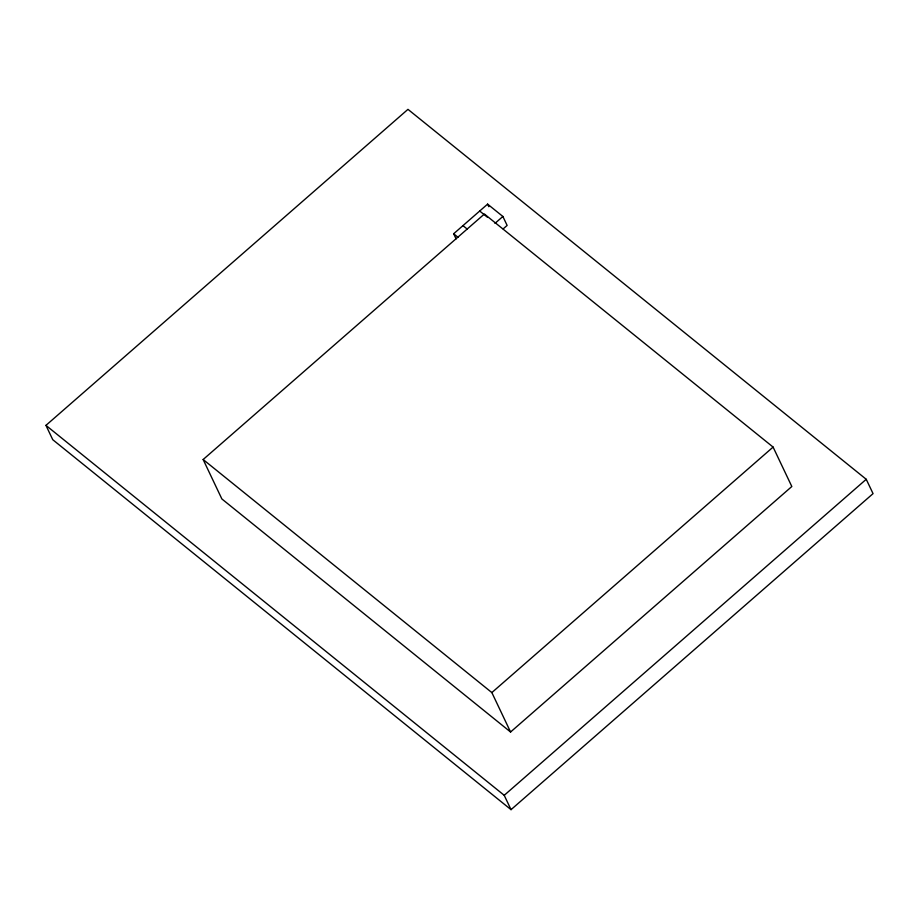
<?xml version="1.0" encoding="UTF-8"?>
<svg xmlns="http://www.w3.org/2000/svg" width="919" height="919" viewBox="0 0 919 919"><rect width="100%" height="100%" fill="white"/><g stroke="black" fill="none" stroke-linecap="round" stroke-linejoin="round"><path stroke-width="1.38" d="M45.95 425.371L407.967 109.35L866.238 479.293L873.05 493.629L511.033 809.65L52.762 439.707L45.95 425.371L504.221 795.314L511.033 809.65M456.088 238.883L453.653 233.759L487.598 204.133L502.877 216.47L507.127 225.431L503.175 228.877M203.145 459.523L484.393 214.024L773.097 447.082L791.822 486.507L510.573 732.006L221.87 498.948L203.145 459.523L491.849 692.581L510.573 732.006M494.973 223.363L502.877 216.47M491.849 692.581L773.097 447.082M504.221 795.314L866.238 479.293M479.707 211.025L487.346 217.194M462.958 225.637L467.323 229.164M453.653 233.759L458.018 237.286M487.598 204.133L488.816 206.695"/></g></svg>
